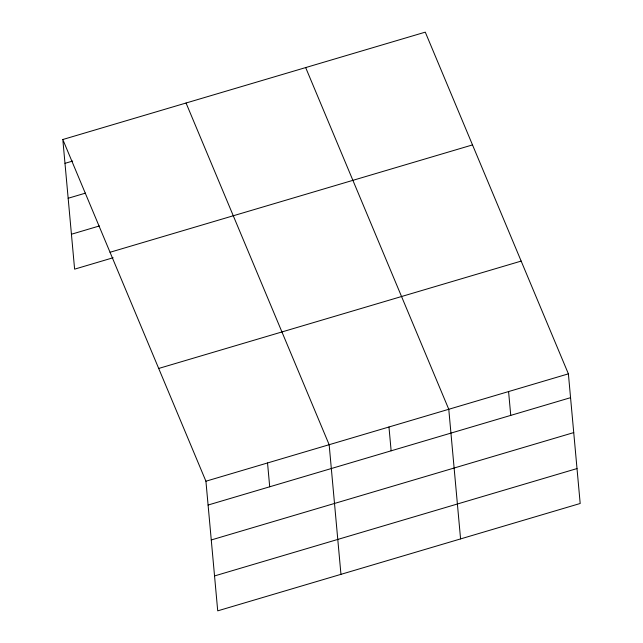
<?xml version="1.0" encoding="UTF-8"?>
<svg xmlns="http://www.w3.org/2000/svg" width="643" height="643" viewBox="0 0 643 643"><rect width="100%" height="100%" fill="white"/><g stroke="black" fill="none" stroke-linecap="round" stroke-linejoin="round"><path stroke-width="0.96" d="M62.813 139.515L425.28 32.15L568.388 373.848L580.187 503.485L217.72 610.85L205.921 481.213L62.813 139.515L74.612 269.152L113.128 257.747M64.983 163.338L72.683 161.055M68.158 198.261L85.487 193.125M71.437 234.237L99.36 225.966M110.041 252.273L472.509 144.908M158.692 368.455L521.16 261.09M205.921 481.213L568.388 373.848M208.091 505.036L570.558 397.671M211.266 539.959L573.733 432.594M214.537 575.935L577.004 468.57M305.666 67.579L448.774 409.278L460.573 538.914M186.052 103.009L329.16 444.707L340.959 574.344M508.581 391.563L510.751 415.386M388.967 426.992L391.137 450.815M267.536 462.96L269.706 486.783"/></g></svg>
